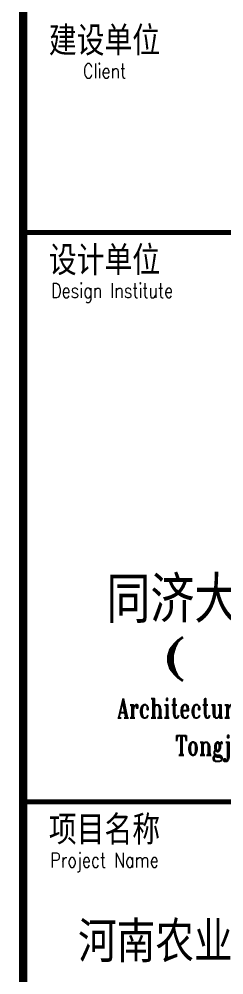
# Model space of a CAD drawing. Extents: x -336391 to 664021, y -458009 to -178412.
# Drawn here: x 31258 to 33776, y -428735 to -416986 of the extents above; entities that cross this region are included whole.
import ezdxf
from ezdxf.enums import TextEntityAlignment as Align

# ---------------------------------------------------------------- set-up
doc = ezdxf.new("R2010")
doc.units = 0
doc.header["$LTSCALE"] = 1000
doc.header["$MEASUREMENT"] = 0
doc.layers.get('0').update_dxf_attribs({"linetype": 'CONTINUOUS'})
doc.layers.add('A-墙线', color=7, linetype='CONTINUOUS')
doc.layers.add('图框', color=7, linetype='CONTINUOUS')
doc.styles.add('TKZ1_tjhts.shx', font='tjromant.shx', dxfattribs={"bigfont": 'tjhts.shx'})
doc.styles.add('TKZ2_tjkts.shx', font='tjromant.shx', dxfattribs={"bigfont": 'tjkts.shx'})

# ---------------------------------------------------------------- blocks, each defined once
blk = doc.blocks.new('TJAD_TK_LOGO')
at = {"style": 'TKZ1_tjhts.shx', "width": 0.7}
for s, p in [('Architectural Design & Research Institute of', (0.6, -1.0814)), ('Tongji University (Group) Co.,Ltd.', (0.6, -1.2887))]:
    blk.add_text(s, height=0.108983, dxfattribs=at).set_placement(p, align=Align.MIDDLE_CENTER)
at = {"layer": '图框', "style": 'TKZ1_tjhts.shx'}
blk.add_text('同济大学建筑设计研究院', height=0.258835, dxfattribs=at).set_placement((0.6, -0.4754), align=Align.MIDDLE_CENTER)
at = {"layer": '图框', "style": 'TKZ1_tjhts.shx', "width": 1.7}
blk.add_text('(  )', height=0.15893, dxfattribs=at).set_placement((-0.44, -0.8747))
blk = doc.blocks.new('tk2')
at = {"layer": '图框'}
for points, const_width in [([(109900, 83100), (109900, 1000)], 100), ([(109900, 38400), (117900, 38400)], 60), ([(109900, 31400), (117900, 31400)], 60)]:
    blk.add_lwpolyline(points, dxfattribs=dict(at, const_width=const_width))
at = {"color": 1, "xscale": 2202.171320475987, "yscale": 2202.171320475958, "zscale": 2202.171320475958}
blk.add_blockref('TJAD_TK_LOGO', (112579, 34933), dxfattribs=at)
at = {"layer": '图框'}
for s, height, style, p in [('建设单位', 360, 'TKZ2_tjkts.shx', (110900, 40755)), ('设计单位', 360, 'TKZ2_tjkts.shx', (110900, 38055)), ('项目名称', 360, 'TKZ2_tjkts.shx', (110900, 31055)), ('河南农业大学龙子湖校区实验楼', 500, 'TKZ1_tjhts.shx', (113900, 29679))]:
    blk.add_text(s, height=height, dxfattribs=dict(at, style=style)).set_placement(p, align=Align.MIDDLE_CENTER)
at = {"layer": '图框', "style": 'TKZ2_tjkts.shx', "width": 0.8}
for s, p in [('Client', (110900, 40385)), ('Design Institute', (110993, 37685)), ('Project Name', (110900, 30685))]:
    blk.add_text(s, height=180, dxfattribs=at).set_placement(p, align=Align.MIDDLE_CENTER)

msp = doc.modelspace()

# ---------------------------------------------------------------- block references
at = {"layer": 'A-墙线'}
msp.add_blockref('tk2', (-78592.5, -458008.9), dxfattribs=at)

doc.saveas('drawing.dxf')
